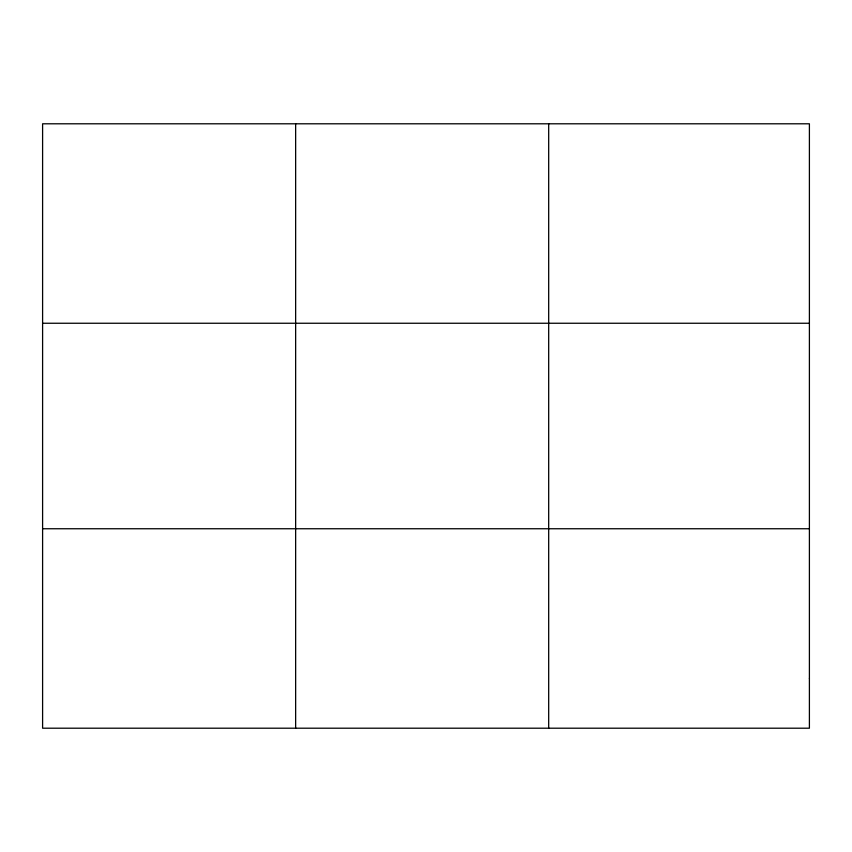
<?xml version="1.0" encoding="UTF-8"?>
<svg xmlns="http://www.w3.org/2000/svg" width="852" height="852" viewBox="0 0 852 852"><rect width="100%" height="100%" fill="white"/><g stroke="black" fill="none" stroke-linecap="round" stroke-linejoin="round"><path stroke-width="1.28" d="M295.644 728.204L295.644 123.796M548.688 728.204L548.688 123.796M42.6 323.249L809.4 323.249M42.6 528.751L809.4 528.751M809.4 678.341L809.4 728.204L42.6 728.204L42.6 123.796L809.4 123.796L809.4 678.341"/></g></svg>
